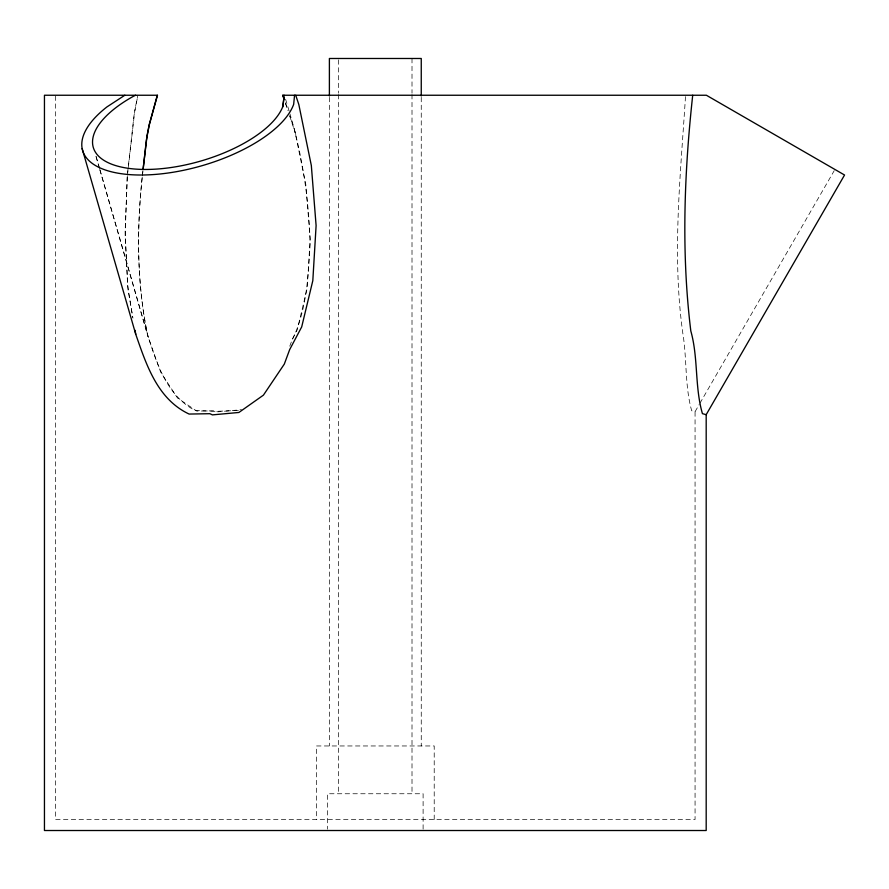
<?xml version="1.0" encoding="UTF-8"?>
<svg xmlns="http://www.w3.org/2000/svg" width="889" height="889" viewBox="0 0 889 889"><rect width="100%" height="100%" fill="white"/><g stroke="black" fill="none" stroke-linecap="round" stroke-linejoin="round"><path stroke-width="0.67" stroke-dasharray="4.45 3.33" d="M127.149 176.855L125.138 236.318L128.072 290.014L132.961 318.184M127.36 176.622L125.116 230.973L127.594 285.369L132.717 317.34M127.427 175.255L134.85 110.08L137.795 95.245M685.486 96.601C680.574 175.455 671.784 254.821 682.874 333.631C687.053 359.112 684.686 385.637 691.686 410.774L695.065 411.685L695.065 819.491L55.574 819.491L55.574 95.245M127.605 172.788L133.983 115.703L137.617 96.612M142.24 177.144C136.628 230.151 136.739 284.269 147.974 336.564L160.72 372.235L177.456 397.972L196.78 411.107L215.449 410.785L217.694 411.851L241.53 409.673M142.396 175.766L142.862 171.644M142.929 170.677C136.673 224.684 136.484 279.835 147.163 333.297C156.242 362.368 166.287 394.972 194.913 410.451L215.449 411.351L239.363 410.451M289.781 346.165L292.103 339.909M292.559 338.653L297.182 329.941L307.183 288.325L310.139 238.819L305.849 184.801L294.592 129.938L289.881 116.081M292.559 339.198C306.861 309.683 308.205 275.901 310.172 243.664C308.85 199.769 302.604 156.031 289.97 113.925M695.065 411.685L699.221 404.484M699.91 403.295L834.226 170.655M285.391 103.057L287.636 109.569M285.436 102.902L287.947 110.558M289.625 115.659L295.915 134.972M285.591 99.224L289.592 112.592M96.168 156.62L99.612 168.577M100.001 169.91L147.163 333.297M95.945 156.308L99.39 168.232M99.768 169.566L147.974 336.564M434.21 819.491L434.21 745.96L316.44 745.96L316.44 819.491M423.108 829.159L423.108 793.755L327.541 793.755L327.541 829.159M421.253 97.368L421.253 745.96M412.007 58.485L412.007 93.167M412.007 94.556L412.007 793.755M338.631 59.874L338.631 93.167M338.631 94.556L338.631 793.755M329.386 97.368L329.386 745.96"/><path stroke-width="1.33" d="M284.113 95.245L283.069 105.88A99.168 42.939 -16.1 0 1 136.728 169.177A99.168 42.939 -16.1 0 1 133.717 96.134L135.606 95.245M294.559 95.245L293.67 104.313A110.292 47.762 -16.1 0 1 143.14 175A110.292 47.762 -16.1 0 1 106.958 106.902L124.838 95.245M143.162 168.899L146.385 140.029L149.23 125.127L157.275 95.245M143.085 169.31L147.163 134.972L149.23 124.582L157.509 95.245L44.45 95.245L44.45 830.515L706.188 830.515L706.188 414.663L844.55 175.022L706.377 95.245L282.702 95.245L284.047 99.157M692.709 95.245C684.186 173.433 681.185 252.754 690.82 330.986C698.398 357.967 694.62 386.671 702.432 413.663L706.188 414.663M282.624 107.047L283.991 97.868M82.144 148.596L135.75 334.286C146.385 364.912 157.486 399.205 189.124 414.063L209.882 413.696L212.382 414.885L238.897 412.463L263.422 395.149L284.302 364.101L289.681 349.577L301.693 326.919L312.817 280.635L316.106 225.584L311.328 165.498L298.815 104.48L295.715 95.245M282.924 95.245L284.18 99.079M135.05 330.264L135.75 334.286M421.253 95.979L421.253 58.485L329.386 58.485L329.386 95.979"/></g></svg>
